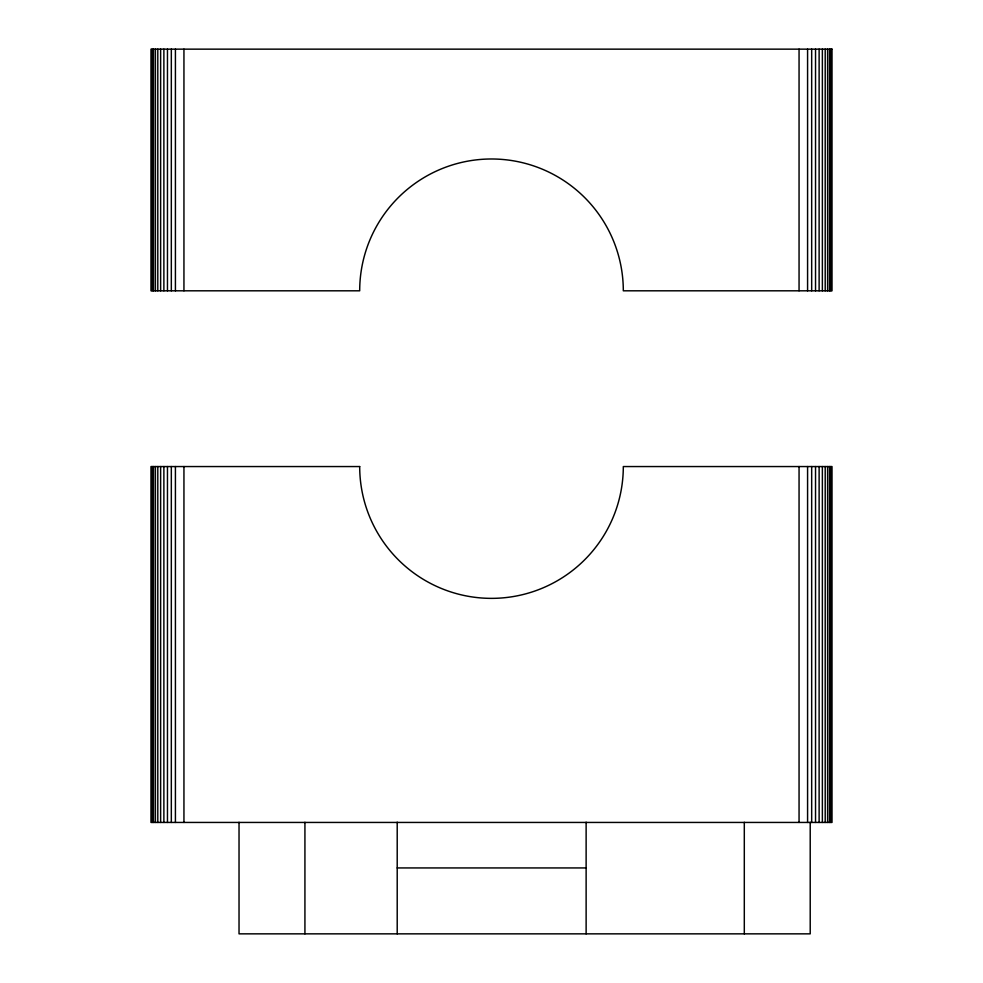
<?xml version="1.0" encoding="UTF-8"?>
<svg xmlns="http://www.w3.org/2000/svg" width="983" height="983" viewBox="0 0 983 983"><rect width="100%" height="100%" fill="white"/><g stroke="black" fill="none" stroke-linecap="round" stroke-linejoin="round"><path stroke-width="1.47" d="M397.206 867.94L586.126 867.94M830.893 49.15L830.893 290.808M830.893 466.556L830.893 822.439M829.505 49.15L829.505 290.808M829.505 466.556L829.505 822.439M827.6 49.15L827.6 290.808M827.6 466.556L827.6 822.439M825.204 49.15L825.204 290.808M825.204 466.556L825.204 822.439M822.366 49.15L822.366 290.808M822.366 466.556L822.366 822.439M819.122 49.15L819.122 290.808M819.122 466.556L819.122 822.439M815.534 49.15L815.534 290.808M815.534 466.556L815.534 822.439M811.675 49.15L811.675 290.808M811.675 466.556L811.675 822.439M810.213 822.292L810.213 933.85L239.029 933.85L239.029 822.292M807.584 49.15L807.584 290.808M807.584 466.556L807.584 822.439M799.056 49.15L799.056 290.808M799.056 466.556L799.056 822.439M744.303 822.292L744.303 933.85M586.126 822.181L586.126 933.85M397.206 822.181L397.206 933.85M304.927 822.292L304.927 933.85M183.944 49.15L183.944 290.808M183.944 466.556L183.944 822.439M175.416 49.15L175.416 290.808M175.416 466.556L175.416 822.439M171.325 49.15L171.325 290.808M171.325 466.556L171.325 822.439M167.466 49.15L167.466 290.808M167.466 466.556L167.466 822.439M163.878 49.15L163.878 290.808M163.878 466.556L163.878 822.439M160.634 49.15L160.634 290.808M160.634 466.556L160.634 822.439M157.796 49.15L157.796 290.808M157.796 466.556L157.796 822.439M155.4 49.15L155.4 290.808M155.4 466.556L155.4 822.439M153.495 49.15L153.495 290.808M153.495 466.556L153.495 822.439M152.107 49.15L152.107 290.808M152.107 466.556L152.107 822.439M832.011 49.15L150.989 49.15L150.989 290.808L359.692 290.808A131.808 131.808 0 0 1 491.5 158.988A131.808 131.808 0 0 1 623.308 290.808L832.011 290.808L832.011 49.15M359.692 466.556L150.989 466.556L150.989 822.439L832.011 822.439L832.011 466.556L623.308 466.556A131.808 131.808 0 0 1 491.5 598.364A131.808 131.808 0 0 1 359.692 466.556"/></g></svg>
